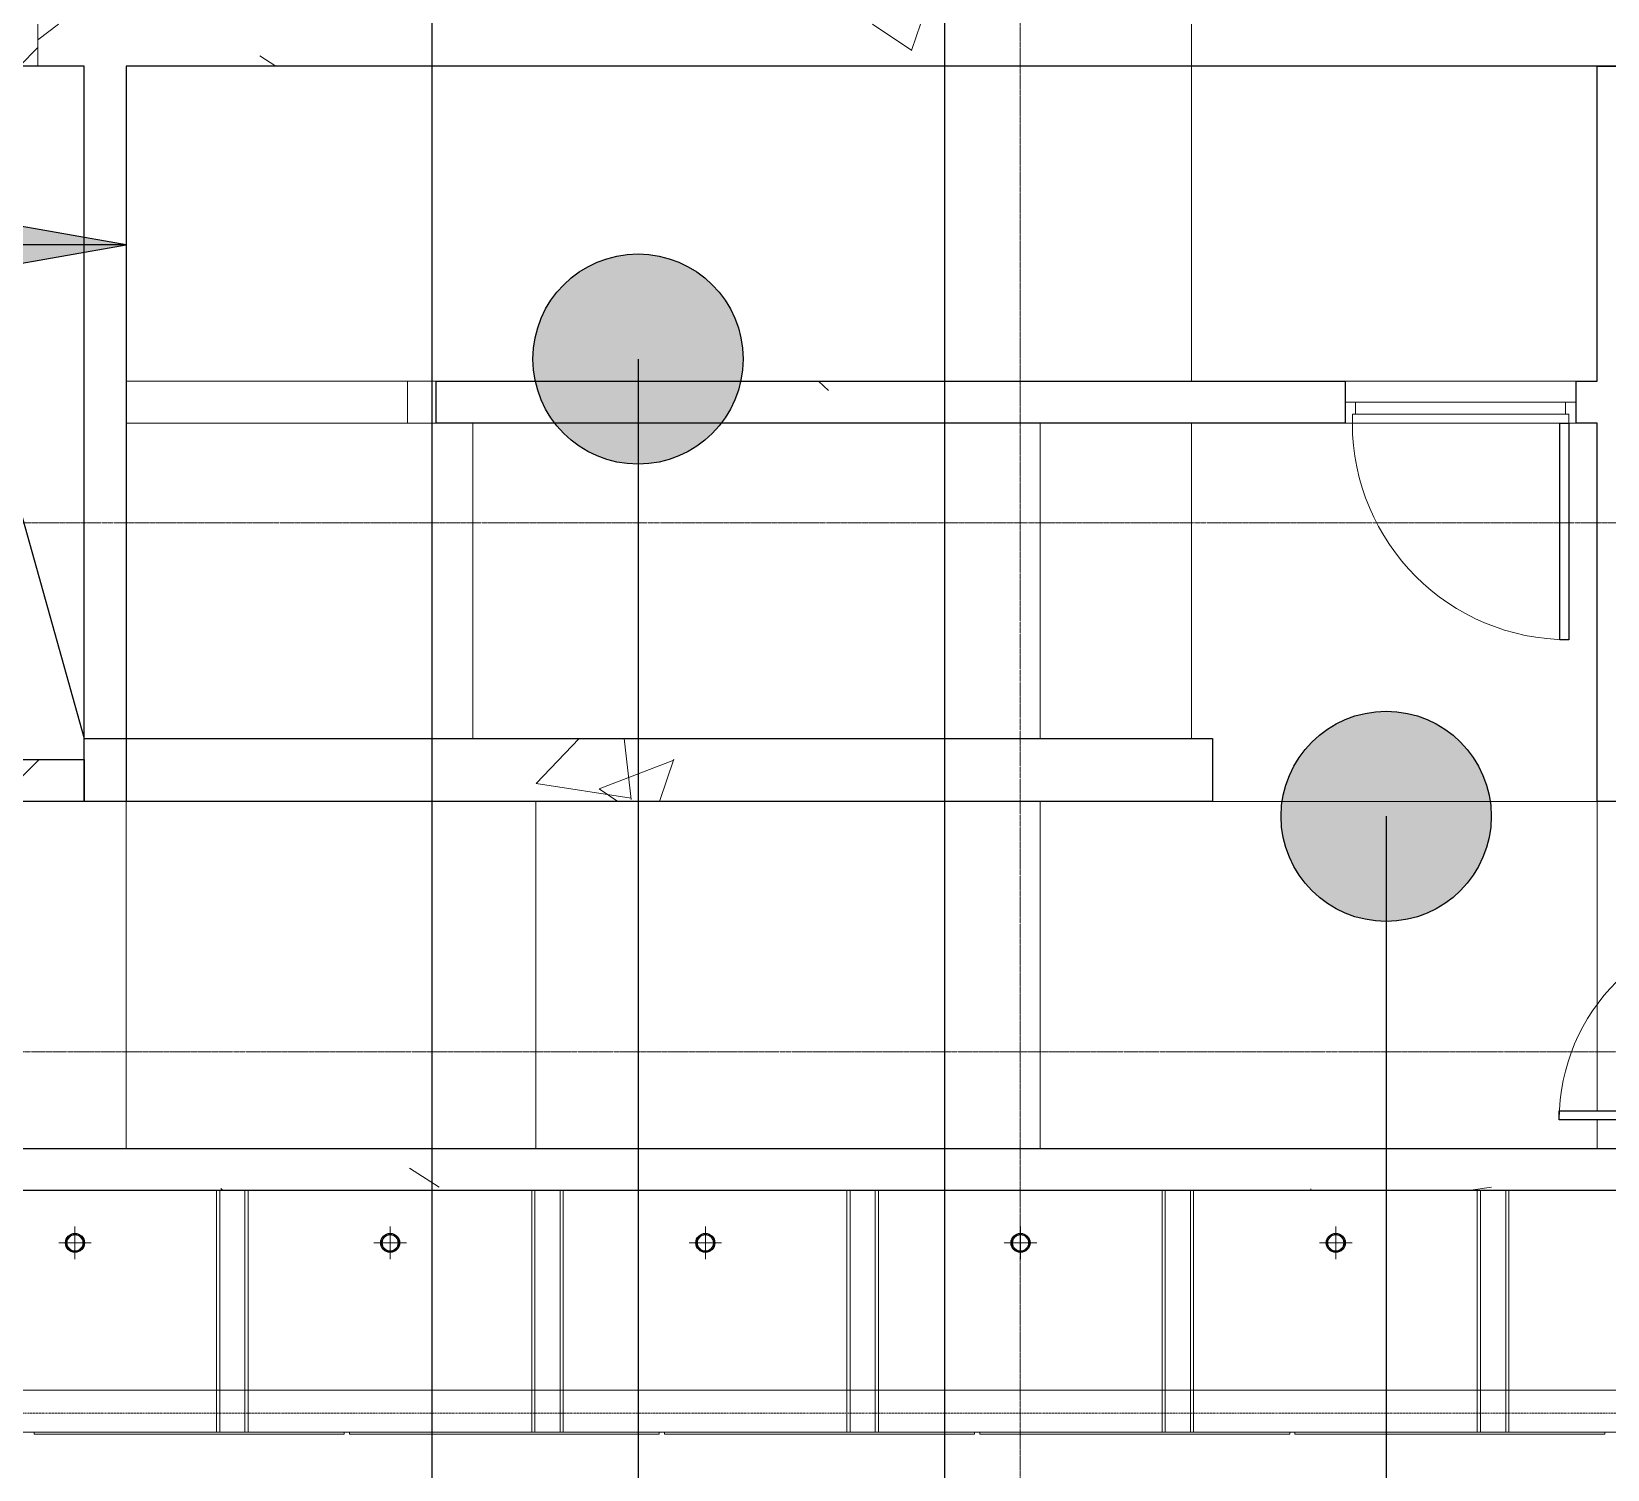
# Model space of a CAD drawing. Header units: millimetres. Extents: x 984 to 425800, y -34355 to 59419.
# Drawn here: x 324710 to 332210, y -20301 to -13459 of the extents above; entities that cross this region are included whole.
import ezdxf

# ---------------------------------------------------------------- set-up
doc = ezdxf.new("R2010")
doc.units = ezdxf.units.MM
doc.linetypes.add('DPA_Grid _ Level 100', pattern=[10, 5.5, -1.6, 1.3, -1.6])
doc.linetypes.add('DPA_Hidden 100', pattern=[7.2, 4.7, -2.5])
for name, color, linetype, lineweight in [('_ _ A-DETL-OPENING', 1, 'Continuous', 25), ('A-DETL', 1, 'Continuous', 70), ('A-DETL-GENF', 2, 'Continuous', 35), ('A-DOOR', 3, 'Continuous', 25), ('A-DOOR-E', 2, 'Continuous', 25), ('A-DOOR-FRAM', 3, 'Continuous', 9), ('A-FLOR-E', 2, 'Continuous', 9), ('A-GLAZ-CURT', 2, 'Continuous', 9), ('A-ROOM-IDEN', 3, 'Continuous', 25), ('A-WALL', 5, 'Continuous', 9), ('A-WALL-PATT', 1, 'Continuous', 9), ('E-LITE-EQPM', 2, 'Continuous', 9), ('S-GRID', 251, 'Continuous', 9), ('S-STRS-IDEN', 3, 'Continuous', 25), ('S-STRS-MBND', 2, 'Continuous', 9), ('WALL-E', 2, 'Continuous', 9)]:
    doc.layers.add(name, color=color, linetype=linetype, lineweight=lineweight)
pattern_1 = [(50, (1017098.2, 0), (3643.682, -318.781), [381, -4191]), (355, (1017098, 0), (-704.856, 3821.136), [304.8, -3352.8]), (100.451, (1017401.8, -26.6), (2938.852, 3502.332), [323.8, -3561.801]), (46.184, (1017098, 1016), (5421.58, -840.856), [571.5, -6286.5]), (96.636, (1017550, 946), (4748.05, 4948.55), [485.7, -5342.7]), (351.184, (1017098, 1016), (4748.1, 4948.506), [457.2, -5029.2]), (21, (1017606.2, 762), (3032.288, -2045.304), [381, -4191]), (326, (1017606, 762), (1236.042, 3683.762), [304.8, -3352.8]), (71.451, (1017859, 591.6), (4268.343, 1638.425), [323.8, -3561.801]), (37.5, (1017098.2, 0), (61.772, 1691.1008), [167.64, -3144.52, 167.64, -3235.96, -3365.5]), (37.5, (1017098.2, 0), (61.772, 1691.1008), [-6715.76, 167.64, -3197.86]), (7.5, (1017098.2, 0), (1336.3933, 2003.6115), [167.64, -1772.92, 167.64, -3068.32, -1282.7]), (7.5, (1017098.2, 0), (1336.3933, 2003.6115), [-5176.52, 167.64, -1115.06]), (327.5, (1015965.3, 0), (2711.8178, -114.5786), [167.64, -1102.36, 167.64, -3794.76, -5257.8]), (327.5, (1015965.3, 0), (2711.8178, -114.5786), [-5232.4, 167.64, -5090.16]), (317.5, (1015457.3, 0), (2962.586, 508.5334), [167.64, -1483.36, 167.64, -2463.8, -3733.8]), (317.5, (1015457.3, 0), (2962.586, 508.5334), [-4282.44, 167.64, -3566.16])]
pattern_2 = [(45, (1017098.17, 0), (-424.26407, 424.26407), [])]

# ---------------------------------------------------------------- blocks, each defined once
blk = doc.blocks.new('DPA_DR-SG-SW - D5_1100x2150 mm-18914714-4110-01 GROUND LEVEL - REFLECTED CEILING PLAN')
at = {"layer": 'A-DOOR'}
for p, q in [((472, -106.35), (515, -106.35)), ((472, -1136.35), (472, -106.35)), ((515, -106.35), (515, -1136.35)), ((515, -1136.35), (472, -1136.35))]:
    blk.add_line(p, q, dxfattribs=at)
at = {"layer": 'A-DOOR-E', "lineweight": 9}
blk.add_arc((515, -106.35), 1030, 180, 270, dxfattribs=at)
at = {"layer": 'A-DOOR-FRAM'}
for p, q in [((-550, -6.35), (550, -6.35)), ((-550, -106.35), (-550, -6.35)), ((-500, -6.35), (-550, -6.35)), ((-550, -106.35), (-550, -6.35)), ((-515, -106.35), (-515, -63.35)), ((-515, -63.35), (-500, -63.35)), ((-515, -63.35), (-515, -106.35)), ((515, -63.35), (-515, -63.35)), ((-500, -6.35), (-500, -63.35)), ((-500, -6.35), (-500, -63.35)), ((500, -6.35), (-500, -6.35)), ((-500, -63.35), (500, -63.35)), ((500, -63.35), (500, -6.35)), ((500, -6.35), (550, -6.35)), ((500, -63.35), (500, -6.35)), ((515, -63.35), (500, -63.35)), ((515, -106.35), (515, -63.35)), ((515, -106.35), (515, -63.35)), ((550, -6.35), (550, -106.35)), ((550, -6.35), (550, -106.35)), ((-550, -106.35), (-515, -106.35)), ((550, -106.35), (-550, -106.35)), ((-515, -106.35), (515, -106.35)), ((550, -106.35), (515, -106.35))]:
    blk.add_line(p, q, dxfattribs=at)
blk = doc.blocks.new('D1 - D1-12676964-4110-01 GROUND LEVEL - REFLECTED CEILING PLAN')
at = {"layer": 'A-DETL-GENF', "lineweight": 25}
for radius in [45, 40]:
    blk.add_circle((0, 0), radius, dxfattribs=at)
at = {"layer": 'E-LITE-EQPM'}
for p, q in [((0, 77.5), (0, -77.5)), ((-77.5, 0), (77.5, 0))]:
    blk.add_line(p, q, dxfattribs=at)
blk.add_circle((0, 0), 38, dxfattribs=at)
blk = doc.blocks.new('System Panel - DPA-AR_Metal Ceiling Rectangular Panel-16084010-4110-01 GROUND LEVEL - REFLECTED CEILING PLAN')
at = {"layer": 'A-GLAZ-CURT'}
for p, q in [((-691507.4, -18973), (-692857.4, -18973)), ((-692857.4, -18973), (-692857.4, -19923)), ((-692857.4, -20123), (-692857.4, -18973)), ((-692857.4, -18973), (-691507.4, -18973)), ((-691507.4, -19923), (-691507.4, -18973)), ((-691507.4, -18973), (-691507.4, -20123)), ((-692857.4, -20123), (-691507.4, -20123)), ((-691507.4, -20123), (-692857.4, -20123))]:
    blk.add_line(p, q, dxfattribs=at)
blk = doc.blocks.new('DPA_DR-SG-SW - D1_1000x2150 mm-18914721-4110-01 GROUND LEVEL - REFLECTED CEILING PLAN')
at = {"layer": 'A-DOOR'}
for p, q in [((422, -106.35), (465, -106.35)), ((422, -1036.35), (422, -106.35)), ((465, -106.35), (465, -1036.35)), ((465, -1036.35), (422, -1036.35))]:
    blk.add_line(p, q, dxfattribs=at)
at = {"layer": 'A-DOOR-E', "lineweight": 9}
blk.add_arc((465, -106.35), 930, 180, 270, dxfattribs=at)
at = {"layer": 'A-DOOR-FRAM'}
for p, q in [((-500, -6.35), (500, -6.35)), ((-500, -106.35), (-500, -6.35)), ((-450, -6.35), (-500, -6.35)), ((-500, -106.35), (-500, -6.35)), ((-465, -106.35), (-465, -63.35)), ((-465, -63.35), (-450, -63.35)), ((-465, -63.35), (-465, -106.35)), ((465, -63.35), (-465, -63.35)), ((-450, -6.35), (-450, -63.35)), ((-450, -6.35), (-450, -63.35)), ((450, -6.35), (-450, -6.35)), ((-450, -63.35), (450, -63.35)), ((450, -63.35), (450, -6.35)), ((450, -6.35), (500, -6.35)), ((450, -63.35), (450, -6.35)), ((465, -63.35), (450, -63.35)), ((465, -106.35), (465, -63.35)), ((465, -106.35), (465, -63.35)), ((500, -6.35), (500, -106.35)), ((500, -6.35), (500, -106.35)), ((-500, -106.35), (-465, -106.35)), ((500, -106.35), (-500, -106.35)), ((-465, -106.35), (465, -106.35)), ((500, -106.35), (465, -106.35))]:
    blk.add_line(p, q, dxfattribs=at)
blk = doc.blocks.new('DPA_CP_Metal Ceiling Panel - Vertical Panel Entrance-16084011-4110-01 GROUND LEVEL - REFLECTED CEILING PLAN')
at = {"layer": 'A-GLAZ-CURT'}
for p, q in [((-683992.4, -18973), (-683872.4, -18973)), ((-683992.4, -18973), (-683992.4, -20123)), ((-683992.4, -18973), (-683992.4, -19923)), ((-683872.4, -18973), (-683992.4, -18973)), ((-683992.4, -18973), (-683872.4, -18973)), ((-683992.4, -20123), (-683992.4, -18973)), ((-683872.4, -18973), (-683872.4, -20123)), ((-683872.4, -19923), (-683872.4, -18973)), ((-683872.4, -18973), (-683872.4, -20123)), ((-683992.4, -20123), (-683872.4, -20123)), ((-683992.4, -20123), (-683872.4, -20123)), ((-683872.4, -20123), (-683992.4, -20123))]:
    blk.add_line(p, q, dxfattribs=at)

msp = doc.modelspace()

# ---------------------------------------------------------------- hatches: boundary and pattern name
at = {"layer": 'A-ROOM-IDEN'}
h = msp.add_hatch(color=256, dxfattribs=at)
edge = h.paths.add_edge_path()
edge.add_arc((327596.6, -15017.2), 500, 0, 360)
h = msp.add_hatch(color=256, dxfattribs=at)
edge = h.paths.add_edge_path()
edge.add_arc((331157.1, -17193.1), 500, 0, 360)
at = {"layer": 'A-WALL-PATT'}
h = msp.add_hatch(dxfattribs=at)
h.set_pattern_fill('FP_2', color=256, style=0, pattern_type=2)
h.set_pattern_definition(pattern_2)
h.paths.add_polyline_path([(324540.8, -13623), (324740.8, -13623), (324740.8, -9523), (324540.8, -9523), (324540.8, -13106)])
h = msp.add_hatch(dxfattribs=at)
h.set_pattern_fill('FP_1', color=256, style=0, pattern_type=2)
h.set_pattern_definition(pattern_1)
h.paths.add_polyline_path([(329194.6, -13623), (330230.8, -13623), (330230.8, -13423), (324740.8, -13423), (324740.8, -13623), (326289, -13623)])
h = msp.add_hatch(dxfattribs=at)
h.set_pattern_fill('FP_1', color=256, style=0, pattern_type=2)
h.set_pattern_definition(pattern_1)
h.paths.add_polyline_path([(332160.8, -15323), (332160.8, -15123), (332061.2, -15123), (332061.2, -15323), (332100.1, -15323)])
h.paths.add_polyline_path([(326636.3, -15323), (330961.2, -15323), (330961.2, -15123), (326636.3, -15123), (326636.3, -15223)])
h = msp.add_hatch(dxfattribs=at)
h.set_pattern_fill('FP_1', color=256, style=0, pattern_type=2)
h.set_pattern_definition(pattern_1)
h.paths.add_polyline_path([(330330.8, -17123), (330330.8, -16823), (324960.8, -16823), (324960.8, -17123), (326289, -17123)])
h = msp.add_hatch(dxfattribs=at)
h.set_pattern_fill('FP_2', color=256, style=0, pattern_type=2)
h.set_pattern_definition(pattern_2)
h.paths.add_polyline_path([(324960.8, -17123), (324960.8, -16923), (323892.8, -16923), (323892.8, -17123)])
h = msp.add_hatch(dxfattribs=at)
h.set_pattern_fill('FP_1', color=256, style=0, pattern_type=2)
h.set_pattern_definition(pattern_1)
h.paths.add_polyline_path([(334740.8, -18973), (334740.8, -18773), (323892.8, -18773), (323892.8, -18973), (333552.8, -18973)])
at = {"layer": 'S-STRS-IDEN'}
msp.add_hatch(color=256, dxfattribs=at).paths.add_polyline_path([(325160.8, -14473.5), (323660.8, -14209), (323660.8, -14738)])

# ---------------------------------------------------------------- linework, layer by layer
at = {"layer": '_ _ A-DETL-OPENING'}
msp.add_line((322942.5, -9623), (324960.8, -16823), dxfattribs=at)
at = {"layer": 'A-DETL', "linetype": 'DPA_Hidden 100', "lineweight": 9}
msp.add_line((317960.8, -20033), (364775.8, -20033), dxfattribs=at)
at = {"layer": 'A-FLOR-E'}
for p, q in [((330230.8, -15123), (330230.8, -13423)), ((330230.8, -13423), (330230.8, -15123)), ((330230.8, -16823), (330230.8, -15323)), ((330230.8, -15323), (330230.8, -16823)), ((329510.8, -17123), (332360.8, -17123)), ((329510.8, -18773), (329510.8, -17123)), ((329510.8, -17123), (329510.8, -18773)), ((332160.8, -17123), (329510.8, -17123)), ((332160.8, -17123), (330230.8, -17123)), ((330230.8, -17123), (332160.8, -17123)), ((332160.8, -18595), (332160.8, -17123)), ((332160.8, -18773), (332160.8, -18638)), ((332160.8, -18773), (323892.8, -18773)), ((323892.8, -18773), (332160.8, -18773)), ((332360.8, -18773), (329510.8, -18773)), ((329510.8, -18773), (332160.8, -18773)), ((323792.8, -18973), (332160.8, -18973)), ((332160.8, -18973), (323792.8, -18973)), ((357037.3, -20123), (323792.8, -20123)), ((323792.8, -20123), (357037.3, -20123))]:
    msp.add_line(p, q, dxfattribs=at)
at = {"layer": 'A-ROOM-IDEN'}
for p, q in [((326615.8, -11425.5), (326615.8, -28845.5)), ((329055.8, -11425.5), (329055.8, -33605.5)), ((327596.6, -15017.2), (327596.6, -31225.5)), ((331157.1, -17193.1), (331157.1, -32618.7))]:
    msp.add_line(p, q, dxfattribs=at)
for centre in [(327596.6, -15017.2), (331157.1, -17193.1)]:
    msp.add_circle(centre, 500, dxfattribs=at)
at = {"layer": 'A-WALL'}
msp.add_line((324740.8, -13623), (324740.8, -13423), dxfattribs=at)
at = {"layer": 'A-WALL', "color": 7, "lineweight": 25}
for p, q in [((324740.8, -13623), (324540.8, -13623)), ((324960.8, -13623), (324740.8, -13623)), ((324960.8, -17123), (324960.8, -13623)), ((325160.8, -13623), (325160.8, -17123)), ((330230.8, -13623), (325160.8, -13623)), ((334540.8, -13623), (330230.8, -13623)), ((332160.8, -15123), (332160.8, -13623)), ((332160.8, -13623), (332360.8, -13623)), ((326636.3, -15223), (326636.3, -15123)), ((326636.3, -15123), (330961.2, -15123)), ((330961.2, -15123), (330961.2, -15223)), ((332061.2, -15223), (332061.2, -15123)), ((332061.2, -15123), (332160.8, -15123)), ((326636.3, -15323), (326636.3, -15223)), ((330961.2, -15223), (330961.2, -15323)), ((332061.2, -15323), (332061.2, -15223)), ((330961.2, -15323), (326636.3, -15323)), ((332160.8, -15323), (332061.2, -15323)), ((332160.8, -17123), (332160.8, -15323)), ((324960.8, -16823), (330330.8, -16823)), ((324960.8, -17123), (324960.8, -16823)), ((330330.8, -16823), (330330.8, -17123)), ((323892.8, -16923), (324960.8, -16923)), ((324960.8, -16923), (324960.8, -17123)), ((324960.8, -17123), (323892.8, -17123)), ((330330.8, -17123), (324960.8, -17123)), ((325160.8, -17123), (324960.8, -17123)), ((332360.8, -17123), (332160.8, -17123)), ((323892.8, -18773), (334540.8, -18773)), ((334740.8, -18973), (323892.8, -18973))]:
    msp.add_line(p, q, dxfattribs=at)
at = {"layer": 'S-GRID', "linetype": 'DPA_Grid _ Level 100'}
for p, q in [((329415.8, -30742.3), (329415.8, 54919.2)), ((413949.6, -15796), (59238.8, -15796)), ((307000.7, -18313), (415577.1, -18313))]:
    msp.add_line(p, q, dxfattribs=at)
at = {"layer": 'S-STRS-IDEN'}
for p, q in [((325160.8, -14473.5), (323660.8, -14209)), ((325160.8, -14473.5), (313549.8, -14473.5)), ((323660.8, -14738), (325160.8, -14473.5))]:
    msp.add_line(p, q, dxfattribs=at)
at = {"layer": 'S-STRS-MBND'}
for p, q in [((325160.8, -15323), (325160.8, -16823)), ((326810.8, -15323), (325160.8, -15323)), ((326810.8, -16823), (326810.8, -15323)), ((329510.8, -15323), (326810.8, -15323)), ((329510.8, -16823), (329510.8, -15323)), ((329510.8, -16823), (326810.8, -16823)), ((325160.8, -17123), (325160.8, -18773)), ((327110.8, -17123), (326810.8, -17123)), ((327110.8, -17123), (327110.8, -18773)), ((327110.8, -17123), (329510.8, -17123)), ((329510.8, -17123), (329510.8, -18773)), ((325160.8, -18773), (327110.8, -18773)), ((327110.8, -18773), (329510.8, -18773))]:
    msp.add_line(p, q, dxfattribs=at)
at = {"layer": 'WALL-E'}
for p, q in [((330230.8, -15123), (330230.8, -13623)), ((330230.8, -13623), (330230.8, -15123)), ((325160.8, -15323), (325160.8, -15123)), ((326499.9, -15123), (325160.8, -15123)), ((326499.9, -15123), (326499.9, -15323)), ((326636.3, -15123), (326499.9, -15123)), ((330961.2, -15323), (330961.2, -15123)), ((332061.2, -15123), (330961.2, -15123)), ((332061.2, -15323), (332061.2, -15123)), ((325160.8, -15323), (326499.9, -15323)), ((326499.9, -15323), (326636.3, -15323)), ((330230.8, -16823), (330230.8, -15323)), ((330230.8, -15323), (330230.8, -16823)), ((330961.2, -15323), (332061.2, -15323)), ((332160.8, -17123), (326810.8, -17123)), ((326810.8, -17123), (332160.8, -17123)), ((323892.8, -18773), (327642.5, -18773)), ((332160.8, -18773), (323892.8, -18773)), ((327642.5, -18773), (332160.8, -18773)), ((323892.8, -18973), (332160.8, -18973)), ((332160.8, -18973), (323892.8, -18973)), ((356962.3, -19923), (323892.8, -19923)), ((323692.8, -20123), (356962.3, -20123)), ((356962.3, -20123), (323692.8, -20123)), ((326197.8, -20123), (324722.8, -20123)), ((324722.8, -20123), (326197.8, -20123)), ((324722.8, -20133), (324722.8, -20123)), ((324722.8, -20123), (324722.8, -20133)), ((326197.8, -20133), (324722.8, -20133)), ((324722.8, -20133), (326197.8, -20133)), ((326197.8, -20123), (326197.8, -20133)), ((326197.8, -20133), (326197.8, -20123)), ((326222.8, -20123), (327697.8, -20123)), ((327697.8, -20123), (326222.8, -20123)), ((326222.8, -20133), (326222.8, -20123)), ((326222.8, -20123), (326222.8, -20133)), ((326222.8, -20133), (327697.8, -20133)), ((327697.8, -20133), (326222.8, -20133)), ((327697.8, -20123), (327697.8, -20133)), ((327697.8, -20133), (327697.8, -20123)), ((327722.8, -20123), (329197.8, -20123)), ((329197.8, -20123), (327722.8, -20123)), ((327722.8, -20133), (327722.8, -20123)), ((327722.8, -20123), (327722.8, -20133)), ((327722.8, -20133), (329197.8, -20133)), ((329197.8, -20133), (327722.8, -20133)), ((329197.8, -20123), (329197.8, -20133)), ((329197.8, -20133), (329197.8, -20123)), ((329222.8, -20123), (330697.8, -20123)), ((330697.8, -20123), (329222.8, -20123)), ((329222.8, -20133), (329222.8, -20123)), ((329222.8, -20123), (329222.8, -20133)), ((329222.8, -20133), (330697.8, -20133)), ((330697.8, -20133), (329222.8, -20133)), ((330697.8, -20123), (330697.8, -20133)), ((330697.8, -20133), (330697.8, -20123)), ((330722.8, -20123), (332197.8, -20123)), ((332197.8, -20123), (330722.8, -20123)), ((330722.8, -20133), (330722.8, -20123)), ((330722.8, -20123), (330722.8, -20133)), ((330722.8, -20133), (332197.8, -20133)), ((332197.8, -20133), (330722.8, -20133)), ((332197.8, -20123), (332197.8, -20133)), ((332197.8, -20133), (332197.8, -20123))]:
    msp.add_line(p, q, dxfattribs=at)

# ---------------------------------------------------------------- block references
at = {"layer": 'A-DOOR-E'}
msp.add_blockref('DPA_DR-SG-SW - D5_1100x2150 mm-18914714-4110-01 GROUND LEVEL - REFLECTED CEILING PLAN', (331511.2, -15216.6), dxfattribs=at)
at = {"layer": 'A-DOOR-E', "rotation": 270}
msp.add_blockref('DPA_DR-SG-SW - D1_1000x2150 mm-18914721-4110-01 GROUND LEVEL - REFLECTED CEILING PLAN', (333017.1, -18173), dxfattribs=at)
at = {"layer": 'A-GLAZ-CURT'}
for name, p in [('System Panel - DPA-AR_Metal Ceiling Rectangular Panel-16084010-4110-01 GROUND LEVEL - REFLECTED CEILING PLAN', (1017098.2, 0)), ('DPA_CP_Metal Ceiling Panel - Vertical Panel Entrance-16084011-4110-01 GROUND LEVEL - REFLECTED CEILING PLAN', (1009598.2, 0)), ('System Panel - DPA-AR_Metal Ceiling Rectangular Panel-16084010-4110-01 GROUND LEVEL - REFLECTED CEILING PLAN', (1018598.2, 0)), ('DPA_CP_Metal Ceiling Panel - Vertical Panel Entrance-16084011-4110-01 GROUND LEVEL - REFLECTED CEILING PLAN', (1011098.2, 0)), ('System Panel - DPA-AR_Metal Ceiling Rectangular Panel-16084010-4110-01 GROUND LEVEL - REFLECTED CEILING PLAN', (1020098.2, 0)), ('DPA_CP_Metal Ceiling Panel - Vertical Panel Entrance-16084011-4110-01 GROUND LEVEL - REFLECTED CEILING PLAN', (1012598.2, 0)), ('System Panel - DPA-AR_Metal Ceiling Rectangular Panel-16084010-4110-01 GROUND LEVEL - REFLECTED CEILING PLAN', (1021598.2, 0)), ('DPA_CP_Metal Ceiling Panel - Vertical Panel Entrance-16084011-4110-01 GROUND LEVEL - REFLECTED CEILING PLAN', (1014098.2, 0)), ('System Panel - DPA-AR_Metal Ceiling Rectangular Panel-16084010-4110-01 GROUND LEVEL - REFLECTED CEILING PLAN', (1023098.2, 0)), ('DPA_CP_Metal Ceiling Panel - Vertical Panel Entrance-16084011-4110-01 GROUND LEVEL - REFLECTED CEILING PLAN', (1015598.2, 0)), ('System Panel - DPA-AR_Metal Ceiling Rectangular Panel-16084010-4110-01 GROUND LEVEL - REFLECTED CEILING PLAN', (1024598.2, 0))]:
    msp.add_blockref(name, p, dxfattribs=at)
at = {"layer": 'E-LITE-EQPM'}
for p in [(324917.1, -19223), (326417.1, -19223), (327917.1, -19223), (329417.1, -19223), (330917.1, -19223)]:
    msp.add_blockref('D1 - D1-12676964-4110-01 GROUND LEVEL - REFLECTED CEILING PLAN', p, dxfattribs=at)

doc.saveas('drawing.dxf')
